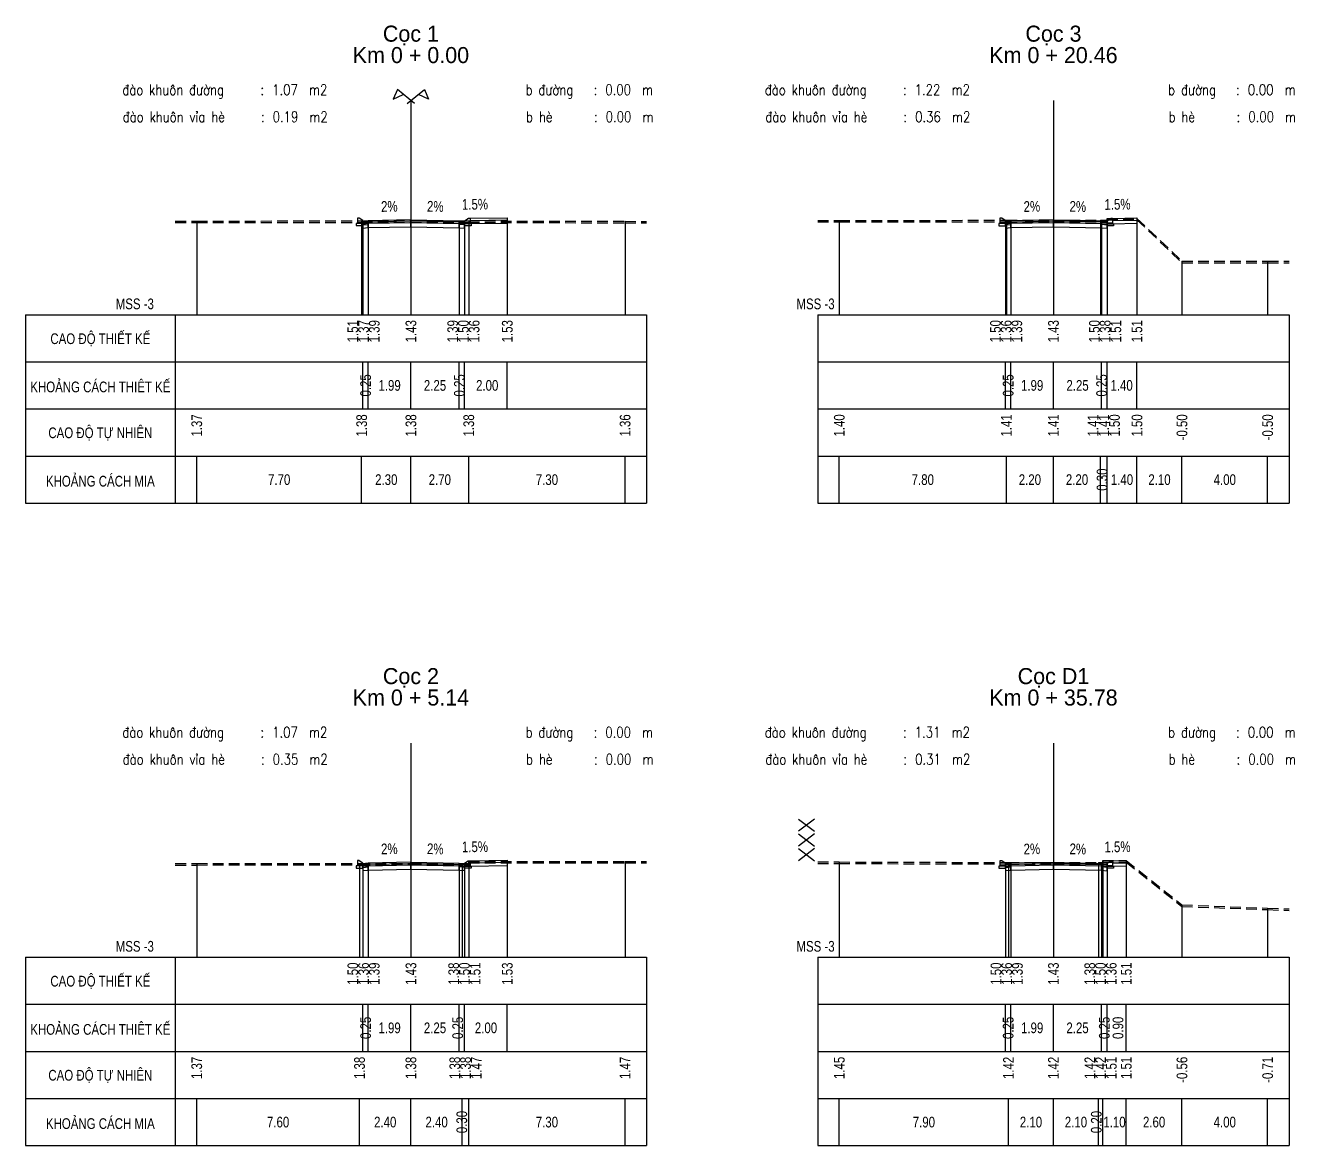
# Model space of a CAD drawing. Header units: inches. Extents: x 484 to 1266, y -181 to 819.
# Drawn here: x 609.6 to 668.8, y -181.4 to -129.1 of the extents above; entities that cross this region are included whole.
import ezdxf
from ezdxf.enums import TextEntityAlignment as Align

# ---------------------------------------------------------------- set-up
doc = ezdxf.new("R2010")
doc.units = ezdxf.units.IN
doc.header["$MEASUREMENT"] = 0
doc.linetypes.add('HIDDEN', pattern=[0.375, 0.25, -0.125])
for name, color, linetype in [('Bang TN tu nhien', 3, 'Continuous'), ('DAU_CO', 3, 'Continuous'), ('Dien thiet ke TN', 2, 'Continuous'), ('Duong dong trac ngang tu nhien', 9, 'Continuous'), ('KH_VAT', 8, 'Continuous'), ('Khuon duong1', 14, 'Continuous'), ('Khuon duong4', 14, 'Continuous'), ('Mat duong PD 1', 1, 'Continuous'), ('Ranh dan ngoai PD 1', 3, 'Continuous'), ('Trac ngang tu nhien', 3, 'Continuous'), ('TracNgang', 7, 'Continuous'), ('Via he', 6, 'Continuous')]:
    doc.layers.add(name, color=color, linetype=linetype)
for name, color, linetype, lineweight in [('LC Net khuat', 4, 'HIDDEN', 13), ('LC Net thay', 7, 'Continuous', 25), ('LC Text1', 3, 'Continuous', 20), ('LC Text2', 7, 'Continuous', 25)]:
    doc.layers.add(name, color=color, linetype=linetype, lineweight=lineweight)
doc.styles.add('BangTN', font='viet buddy.shx', dxfattribs={"width": 0.8})
doc.styles.add('LC 3', font='vnsimli.shx', dxfattribs={"width": 0.75})

# ---------------------------------------------------------------- blocks, each defined once
blk = doc.blocks.new('HANGRAO')
at = {"color": 2, "linetype": 'Continuous'}
for p, q in [((-1.32, 6.67), (1.16, 4.76)), ((1.16, 6.67), (-1.32, 4.76)), ((1.16, 4.38), (-1.32, 2.47)), ((-1.32, 4.38), (1.16, 2.47)), ((-1.32, 2.09), (1.16, 0.18)), ((1.16, 2.09), (-1.32, 0.18))]:
    blk.add_line(p, q, dxfattribs=at)
blk = doc.blocks.new('ChieuDungVat3.dwg')
at = {"layer": 'KH_VAT', "color": 1, "xscale": 1.5, "yscale": 1.5, "zscale": 1.5}
blk.add_blockref('HANGRAO', (0, 0), dxfattribs=at)
blk = doc.blocks.new('bovia')
at = {"layer": 'LC Net thay'}
blk.add_line((-0.51, -0.111), (-0.51, -0.131), dxfattribs=at)
blk.add_lwpolyline([(-0.51, -0.111), (-0.25, -0.111), (-0.25, -0.012, 0.250765), (-0.259, 0.005), (-0.425, 0.116, 0.148069), (-0.436, 0.119), (-0.51, 0.119)], format="xyb", close=True, dxfattribs=at)
for points in [[(0, 0), (-0.25, -0.025)], [(0, 0), (0, -0.17)], [(-0.25, -0.131), (-0.56, -0.131), (-0.56, -0.231), (-0.25, -0.231), (-0.25, -0.111)], [(-0.25, -0.075), (0, -0.05)], [(-0.25, -0.095), (0, -0.07)], [(-0.25, -0.195), (0, -0.17)]]:
    blk.add_lwpolyline(points, dxfattribs=at)

msp = doc.modelspace()

# ---------------------------------------------------------------- linework, layer by layer
at = {"layer": 'Bang TN tu nhien', "color": 3}
for p, q in [((627.551, -132.614), (627.551, -142.614)), ((657.551, -132.614), (657.551, -142.614)), ((609.551, -142.614), (609.551, -151.414)), ((609.551, -142.614), (638.551, -142.614)), ((616.551, -142.614), (616.551, -151.414)), ((638.551, -142.614), (638.551, -151.414)), ((646.551, -142.614), (646.551, -151.414)), ((646.551, -142.614), (668.551, -142.614)), ((668.551, -142.614), (668.551, -151.414)), ((609.551, -144.814), (638.551, -144.814)), ((646.551, -144.814), (668.551, -144.814)), ((609.551, -147.014), (638.551, -147.014)), ((646.551, -147.014), (668.551, -147.014)), ((609.551, -149.214), (638.551, -149.214)), ((646.551, -149.214), (668.551, -149.214)), ((609.551, -151.414), (638.551, -151.414)), ((646.551, -151.414), (668.551, -151.414)), ((627.551, -162.614), (627.551, -172.614)), ((657.551, -162.614), (657.551, -172.614)), ((609.551, -172.614), (609.551, -181.414)), ((609.551, -172.614), (638.551, -172.614)), ((616.551, -172.614), (616.551, -181.414)), ((638.551, -172.614), (638.551, -181.414)), ((646.551, -172.614), (646.551, -181.414)), ((646.551, -172.614), (668.551, -172.614)), ((668.551, -172.614), (668.551, -181.414)), ((609.551, -174.814), (638.551, -174.814)), ((646.551, -174.814), (668.551, -174.814)), ((609.551, -177.014), (638.551, -177.014)), ((646.551, -177.014), (668.551, -177.014)), ((609.551, -179.214), (638.551, -179.214)), ((646.551, -179.214), (668.551, -179.214)), ((609.551, -181.414), (638.551, -181.414)), ((646.551, -181.414), (668.551, -181.414))]:
    msp.add_line(p, q, dxfattribs=at)
at = {"layer": 'DAU_CO', "linetype": 'Continuous'}
for points in [[(627.725, -132.757), (626.92, -132.098), (626.725, -132.549), (627.196, -132.323)], [(627.376, -132.757), (628.182, -132.098), (628.377, -132.549), (627.906, -132.323)]]:
    msp.add_lwpolyline(points, dxfattribs=at)
at = {"layer": 'Dien thiet ke TN'}
for p, q in [((625.311, -138.249), (625.311, -142.614)), ((625.561, -138.224), (625.561, -142.614)), ((627.551, -138.184), (627.551, -142.614)), ((627.551, -138.184), (627.551, -142.614)), ((629.801, -138.229), (629.801, -142.614)), ((630.051, -138.254), (630.051, -142.614)), ((632.051, -138.084), (632.051, -142.614)), ((655.311, -138.251), (655.311, -142.614)), ((655.561, -138.226), (655.561, -142.614)), ((657.551, -138.186), (657.551, -142.614)), ((657.551, -138.186), (657.551, -142.614)), ((659.801, -138.231), (659.801, -142.614)), ((660.051, -138.256), (660.051, -142.614)), ((661.451, -138.095), (661.451, -142.614)), ((625.311, -168.249), (625.311, -172.614)), ((625.561, -168.224), (625.561, -172.614)), ((627.551, -168.184), (627.551, -172.614)), ((627.551, -168.184), (627.551, -172.614)), ((629.801, -168.229), (629.801, -172.614)), ((630.051, -168.254), (630.051, -172.614)), ((632.051, -168.084), (632.051, -172.614)), ((655.311, -168.253), (655.311, -172.614)), ((655.561, -168.228), (655.561, -172.614)), ((657.551, -168.188), (657.551, -172.614)), ((657.551, -168.188), (657.551, -172.614)), ((659.801, -168.233), (659.801, -172.614)), ((660.051, -168.258), (660.051, -172.614)), ((660.951, -168.105), (660.951, -172.614))]:
    msp.add_line(p, q, dxfattribs=at)
at = {"layer": 'Dien thiet ke TN', "color": 2}
for points in [[(626.951, -137.946, 0, 0, 0), (626.471, -137.955, 0.104, 0, 0), (626.151, -137.962, 0, 0, 0)], [(628.281, -137.948, 0, 0, 0), (628.761, -137.958, 0.104, 0, 0), (629.081, -137.964, 0, 0, 0)], [(631.197, -137.855, 0, 0, 0), (630.717, -137.862, 0.104, 0, 0), (630.397, -137.867, 0, 0, 0)], [(631.197, -137.855, 0, 0, 0), (630.717, -137.862, 0.104, 0, 0), (630.397, -137.867, 0, 0, 0)], [(631.197, -137.855, 0, 0, 0), (630.717, -137.862, 0.104, 0, 0), (630.397, -137.867, 0, 0, 0)]]:
    msp.add_lwpolyline(points, format="xyseb", dxfattribs=at)
at = {"layer": 'Duong dong trac ngang tu nhien', "color": 8}
for p, q in [((617.551, -138.24), (617.551, -142.614)), ((625.251, -138.234), (625.251, -142.614)), ((627.551, -138.234), (627.551, -142.614)), ((630.251, -138.234), (630.251, -142.614)), ((637.551, -138.252), (637.551, -142.614)), ((647.551, -138.212), (647.551, -142.614)), ((655.351, -138.204), (655.351, -142.614)), ((657.551, -138.204), (657.551, -142.614)), ((659.751, -138.204), (659.751, -142.614)), ((660.051, -138.204), (660.051, -142.614)), ((661.451, -138.114), (661.451, -142.614)), ((663.551, -140.114), (663.551, -142.614)), ((667.551, -140.118), (667.551, -142.614)), ((617.551, -168.24), (617.551, -172.614)), ((625.151, -168.234), (625.151, -172.614)), ((627.551, -168.234), (627.551, -172.614)), ((629.951, -168.234), (629.951, -172.614)), ((630.251, -168.144), (630.251, -172.614)), ((630.251, -168.234), (630.251, -172.614)), ((637.551, -168.144), (637.551, -172.614)), ((647.551, -168.169), (647.551, -172.614)), ((655.451, -168.194), (655.451, -172.614)), ((657.551, -168.194), (657.551, -172.614)), ((659.651, -168.194), (659.651, -172.614)), ((659.851, -168.104), (659.851, -172.614)), ((659.851, -168.194), (659.851, -172.614)), ((660.951, -168.104), (660.951, -172.614)), ((663.551, -170.174), (663.551, -172.614)), ((667.551, -170.325), (667.551, -172.614))]:
    msp.add_line(p, q, dxfattribs=at)
at = {"layer": 'Khuon duong1', "color": 4}
for points in [[(625.311, -138.249), (625.311, -138.299), (625.311, -138.369), (625.311, -138.569), (625.561, -138.544), (625.561, -138.344), (625.561, -138.274), (625.561, -138.224)], [(625.561, -138.224), (625.561, -138.274), (625.561, -138.344), (625.561, -138.544), (627.551, -138.504), (627.551, -138.304), (627.551, -138.234), (627.551, -138.184)], [(627.551, -138.184), (627.551, -138.234), (627.551, -138.304), (627.551, -138.504), (629.801, -138.549), (629.801, -138.349), (629.801, -138.279), (629.801, -138.229)], [(629.801, -138.229), (629.801, -138.279), (629.801, -138.349), (629.801, -138.549), (630.051, -138.574), (630.051, -138.374), (630.051, -138.304), (630.051, -138.254)], [(655.311, -138.251), (655.311, -138.301), (655.311, -138.371), (655.311, -138.571), (655.561, -138.546), (655.561, -138.346), (655.561, -138.276), (655.561, -138.226)], [(655.561, -138.226), (655.561, -138.276), (655.561, -138.346), (655.561, -138.546), (657.551, -138.506), (657.551, -138.306), (657.551, -138.236), (657.551, -138.186)], [(657.551, -138.186), (657.551, -138.236), (657.551, -138.306), (657.551, -138.506), (659.801, -138.551), (659.801, -138.351), (659.801, -138.281), (659.801, -138.231)], [(659.801, -138.231), (659.801, -138.281), (659.801, -138.351), (659.801, -138.551), (660.051, -138.576), (660.051, -138.376), (660.051, -138.306), (660.051, -138.256)], [(625.311, -168.249), (625.311, -168.299), (625.311, -168.369), (625.311, -168.569), (625.561, -168.544), (625.561, -168.344), (625.561, -168.274), (625.561, -168.224)], [(625.561, -168.224), (625.561, -168.274), (625.561, -168.344), (625.561, -168.544), (627.551, -168.504), (627.551, -168.304), (627.551, -168.234), (627.551, -168.184)], [(627.551, -168.184), (627.551, -168.234), (627.551, -168.304), (627.551, -168.504), (629.801, -168.549), (629.801, -168.349), (629.801, -168.279), (629.801, -168.229)], [(629.801, -168.229), (629.801, -168.279), (629.801, -168.349), (629.801, -168.549), (630.051, -168.574), (630.051, -168.374), (630.051, -168.304), (630.051, -168.254)], [(655.311, -168.253), (655.311, -168.303), (655.311, -168.373), (655.311, -168.573), (655.561, -168.548), (655.561, -168.348), (655.561, -168.278), (655.561, -168.228)], [(655.561, -168.228), (655.561, -168.278), (655.561, -168.348), (655.561, -168.548), (657.551, -168.508), (657.551, -168.308), (657.551, -168.238), (657.551, -168.188)], [(657.551, -168.188), (657.551, -168.238), (657.551, -168.308), (657.551, -168.508), (659.801, -168.553), (659.801, -168.353), (659.801, -168.283), (659.801, -168.233)], [(659.801, -168.233), (659.801, -168.283), (659.801, -168.353), (659.801, -168.553), (660.051, -168.578), (660.051, -168.378), (660.051, -168.308), (660.051, -168.258)]]:
    msp.add_lwpolyline(points, dxfattribs=at)
at = {"layer": 'Khuon duong1', "color": 2}
for points in [[(625.311, -138.299), (625.561, -138.274)], [(625.561, -138.274), (627.551, -138.234)], [(627.551, -138.234), (629.801, -138.279)], [(629.801, -138.279), (630.051, -138.304)], [(655.311, -138.301), (655.561, -138.276)], [(655.561, -138.276), (657.551, -138.236)], [(657.551, -138.236), (659.801, -138.281)], [(659.801, -138.281), (660.051, -138.306)], [(625.311, -168.299), (625.561, -168.274)], [(625.561, -168.274), (627.551, -168.234)], [(627.551, -168.234), (629.801, -168.279)], [(629.801, -168.279), (630.051, -168.304)], [(655.311, -168.303), (655.561, -168.278)], [(655.561, -168.278), (657.551, -168.238)], [(657.551, -168.238), (659.801, -168.283)], [(659.801, -168.283), (660.051, -168.308)]]:
    msp.add_lwpolyline(points, dxfattribs=at)
at = {"layer": 'Khuon duong1', "color": 3}
for points in [[(625.311, -138.369), (625.561, -138.344)], [(625.561, -138.344), (627.551, -138.304)], [(627.551, -138.304), (629.801, -138.349)], [(629.801, -138.349), (630.051, -138.374)], [(655.311, -138.371), (655.561, -138.346)], [(655.561, -138.346), (657.551, -138.306)], [(657.551, -138.306), (659.801, -138.351)], [(659.801, -138.351), (660.051, -138.376)], [(625.311, -168.369), (625.561, -168.344)], [(625.561, -168.344), (627.551, -168.304)], [(627.551, -168.304), (629.801, -168.349)], [(629.801, -168.349), (630.051, -168.374)], [(655.311, -168.373), (655.561, -168.348)], [(655.561, -168.348), (657.551, -168.308)], [(657.551, -168.308), (659.801, -168.353)], [(659.801, -168.353), (660.051, -168.378)]]:
    msp.add_lwpolyline(points, dxfattribs=at)
at = {"layer": 'Khuon duong4', "color": 3}
for p, q in [((630.311, -138.11), (630.311, -138.36)), ((630.311, -138.36), (632.051, -138.334)), ((660.311, -138.113), (660.311, -138.363)), ((660.311, -138.363), (661.451, -138.345)), ((630.311, -168.111), (630.311, -168.361)), ((630.311, -168.361), (632.051, -168.334))]:
    msp.add_line(p, q, dxfattribs=at)
at = {"layer": 'Khuon duong4', "color": 2}
for points in [[(630.311, -138.21), (632.051, -138.184)], [(660.311, -138.213), (661.451, -138.195)], [(630.311, -168.211), (632.051, -168.184)], [(660.311, -168.215), (660.951, -168.205)]]:
    msp.add_lwpolyline(points, dxfattribs=at)
at = {"layer": 'Khuon duong4', "color": 3}
msp.add_lwpolyline([(660.311, -168.115), (660.311, -168.365), (660.951, -168.355)], dxfattribs=at)
at = {"layer": 'Mat duong PD 1'}
for points in [[(627.551, -138.184), (625.561, -138.224)], [(627.551, -138.184), (629.801, -138.229)], [(657.551, -138.186), (655.561, -138.226)], [(657.551, -138.186), (659.801, -138.231)], [(627.551, -168.184), (625.561, -168.224)], [(627.551, -168.184), (629.801, -168.229)], [(657.551, -168.188), (655.561, -168.228)], [(657.551, -168.188), (659.801, -168.233)]]:
    msp.add_lwpolyline(points, dxfattribs=at)
at = {"layer": 'Ranh dan ngoai PD 1'}
for points in [[(625.561, -138.224), (625.311, -138.249)], [(629.801, -138.229), (630.051, -138.254)], [(655.561, -138.226), (655.311, -138.251)], [(659.801, -138.231), (660.051, -138.256)], [(625.561, -168.224), (625.311, -168.249)], [(629.801, -168.229), (630.051, -168.254)], [(655.561, -168.228), (655.311, -168.253)], [(659.801, -168.233), (660.051, -168.258)]]:
    msp.add_lwpolyline(points, dxfattribs=at)
at = {"layer": 'Trac ngang tu nhien', "color": 4, "linetype": 'HIDDEN', "ltscale": 2}
for points in [[(616.551, -138.241), (617.551, -138.24), (625.251, -138.234), (627.551, -138.234), (630.251, -138.234), (637.551, -138.252), (638.551, -138.254)], [(616.551, -138.311), (617.551, -138.31), (625.251, -138.304), (627.551, -138.304), (630.251, -138.304), (637.551, -138.322), (638.551, -138.324)], [(646.551, -138.213), (647.551, -138.212), (655.351, -138.204), (657.551, -138.204), (659.751, -138.204), (660.051, -138.204), (660.051, -138.114), (661.451, -138.114), (663.551, -140.114), (667.551, -140.118), (668.551, -140.119)], [(646.551, -138.283), (647.551, -138.282), (655.351, -138.274), (657.551, -138.274), (659.751, -138.274), (660.051, -138.274), (660.051, -138.184), (661.451, -138.184), (663.551, -140.184), (667.551, -140.188), (668.551, -140.189)], [(616.551, -168.241), (617.551, -168.24), (625.151, -168.234), (627.551, -168.234), (629.951, -168.234), (630.251, -168.234), (630.251, -168.144), (637.551, -168.144), (638.551, -168.144)], [(616.551, -168.311), (617.551, -168.31), (625.151, -168.304), (627.551, -168.304), (629.951, -168.304), (630.251, -168.304), (630.251, -168.214), (637.551, -168.214), (638.551, -168.214)], [(646.551, -168.165), (647.551, -168.169), (655.451, -168.194), (657.551, -168.194), (659.651, -168.194), (659.851, -168.194), (659.851, -168.104), (660.951, -168.104), (663.551, -170.174), (667.551, -170.325), (668.55, -170.363)], [(646.551, -168.235), (647.551, -168.239), (655.451, -168.264), (657.551, -168.264), (659.651, -168.264), (659.851, -168.264), (659.851, -168.174), (660.951, -168.174), (663.551, -170.244), (667.551, -170.395), (668.55, -170.433)]]:
    msp.add_lwpolyline(points, dxfattribs=at)
at = {"layer": 'TracNgang', "color": 2}
for p, q in [((625.311, -147.014), (625.311, -144.814)), ((625.561, -147.014), (625.561, -144.814)), ((627.551, -147.014), (627.551, -144.814)), ((629.801, -147.014), (629.801, -144.814)), ((630.051, -147.014), (630.051, -144.814)), ((632.051, -147.014), (632.051, -144.814)), ((655.311, -147.014), (655.311, -144.814)), ((655.561, -147.014), (655.561, -144.814)), ((657.551, -147.014), (657.551, -144.814)), ((659.801, -147.014), (659.801, -144.814)), ((660.051, -147.014), (660.051, -144.814)), ((661.451, -147.014), (661.451, -144.814)), ((625.311, -177.014), (625.311, -174.814)), ((625.561, -177.014), (625.561, -174.814)), ((627.551, -177.014), (627.551, -174.814)), ((629.801, -177.014), (629.801, -174.814)), ((630.051, -177.014), (630.051, -174.814)), ((632.051, -177.014), (632.051, -174.814)), ((655.311, -177.014), (655.311, -174.814)), ((655.561, -177.014), (655.561, -174.814)), ((657.551, -177.014), (657.551, -174.814)), ((659.801, -177.014), (659.801, -174.814)), ((660.051, -177.014), (660.051, -174.814)), ((660.951, -177.014), (660.951, -174.814))]:
    msp.add_line(p, q, dxfattribs=at)
at = {"layer": 'TracNgang', "color": 3}
for p, q in [((617.551, -151.414), (617.551, -149.214)), ((625.251, -151.414), (625.251, -149.214)), ((627.551, -151.414), (627.551, -149.214)), ((630.251, -151.414), (630.251, -149.214)), ((637.551, -151.414), (637.551, -149.214)), ((647.551, -151.414), (647.551, -149.214)), ((655.351, -151.414), (655.351, -149.214)), ((657.551, -151.414), (657.551, -149.214)), ((659.751, -151.414), (659.751, -149.214)), ((660.051, -151.414), (660.051, -149.214)), ((660.051, -151.414), (660.051, -149.214)), ((661.451, -151.414), (661.451, -149.214)), ((663.551, -151.414), (663.551, -149.214)), ((667.551, -151.414), (667.551, -149.214)), ((617.551, -181.414), (617.551, -179.214)), ((625.151, -181.414), (625.151, -179.214)), ((627.551, -181.414), (627.551, -179.214)), ((629.951, -181.414), (629.951, -179.214)), ((630.251, -181.414), (630.251, -179.214)), ((630.251, -181.414), (630.251, -179.214)), ((637.551, -181.414), (637.551, -179.214)), ((647.551, -181.414), (647.551, -179.214)), ((655.451, -181.414), (655.451, -179.214)), ((657.551, -181.414), (657.551, -179.214)), ((659.651, -181.414), (659.651, -179.214)), ((659.851, -181.414), (659.851, -179.214)), ((659.851, -181.414), (659.851, -179.214)), ((660.951, -181.414), (660.951, -179.214)), ((663.551, -181.414), (663.551, -179.214)), ((667.551, -181.414), (667.551, -179.214))]:
    msp.add_line(p, q, dxfattribs=at)
at = {"layer": 'Via he'}
for points in [[(630.311, -138.11), (632.051, -138.084)], [(660.311, -138.113), (661.451, -138.095)], [(630.311, -168.111), (632.051, -168.084)], [(660.311, -168.115), (660.951, -168.105)]]:
    msp.add_lwpolyline(points, dxfattribs=at)

# ---------------------------------------------------------------- block references
at = {"color": 3, "xscale": 0.1999999999999993, "yscale": 0.1999999999999993, "zscale": 0.1999999999999993}
msp.add_blockref('ChieuDungVat3.dwg', (646.051, -168.164), dxfattribs=at)
at = {"layer": 'LC Net khuat'}
for p in [(625.561, -138.224), (655.561, -138.226), (625.561, -168.224), (655.561, -168.228)]:
    msp.add_blockref('bovia', p, dxfattribs=at)
at = {"layer": 'LC Net khuat', "xscale": -1}
for p in [(629.801, -138.229), (659.801, -138.231), (629.801, -168.229), (659.801, -168.233)]:
    msp.add_blockref('bovia', p, dxfattribs=at)

# ---------------------------------------------------------------- texts
at = {"layer": 'Bang TN tu nhien', "color": 3, "style": 'BangTN', "width": 0.8}
for s, p in [('CAO ĐỘ THIẾT KẾ', (613.051, -143.714)), ('KHOẢNG CÁCH THIÊT KẾ', (613.051, -145.914)), ('CAO ĐỘ TỰ NHIÊN', (613.051, -148.114)), ('KHOẢNG CÁCH MIA', (613.051, -150.314)), ('CAO ĐỘ THIẾT KẾ', (613.051, -173.714)), ('KHOẢNG CÁCH THIÊT KẾ', (613.051, -175.914)), ('CAO ĐỘ TỰ NHIÊN', (613.051, -178.114)), ('KHOẢNG CÁCH MIA', (613.051, -180.314))]:
    msp.add_text(s, height=0.5, dxfattribs=at).set_placement(p, align=Align.MIDDLE)
at = {"layer": 'Dien thiet ke TN', "color": 2, "style": 'BangTN', "width": 0.8}
for s, rotation, p in [('2%', 1.14576, (626.551, -137.954)), ('2%', 358.85424, (628.681, -137.956)), ('1.5%', 0.85937, (630.547, -137.856)), ('2%', 1.14576, (656.551, -137.956)), ('2%', 358.85424, (658.681, -137.959)), ('1.5%', 0.85937, (660.547, -137.859)), ('2%', 1.14576, (626.551, -167.954)), ('2%', 358.85424, (628.681, -167.957)), ('1.5%', 0.85937, (630.547, -167.857)), ('2%', 1.14576, (656.551, -167.958)), ('2%', 358.85424, (658.681, -167.961)), ('1.5%', 0.85937, (660.547, -167.861))]:
    msp.add_text(s, height=0.5, rotation=rotation, dxfattribs=at).set_placement(p, align=Align.BOTTOM_CENTER)
at = {"layer": 'LC Text1', "color": 3, "style": 'LC 3', "width": 0.8}
for s, height, p in [('®µo khu«n ®\xadêng', 0.50002, (614.076, -132.358)), (':', 0.5, (620.527, -132.358)), ('1.07', 0.5, (621.073, -132.358)), ('m2', 0.5, (622.793, -132.358)), ('b ®\xadêng', 0.5, (632.906, -132.358)), (':', 0.5, (636.078, -132.358)), ('0.00', 0.5, (636.625, -132.358)), ('m', 0.5, (638.345, -132.358)), ('®µo khu«n ®\xadêng', 0.50002, (644.076, -132.358)), (':', 0.5, (650.527, -132.358)), ('1.22', 0.5, (651.073, -132.358)), ('m2', 0.5, (652.793, -132.358)), ('b ®\xadêng', 0.5, (662.906, -132.358)), (':', 0.5, (666.078, -132.358)), ('0.00', 0.5, (666.625, -132.358)), ('m', 0.5, (668.345, -132.358)), ('®µo khu«n vØa hÌ', 0.50002, (614.097, -133.621)), (':', 0.5, (620.547, -133.621)), ('0.19', 0.5, (621.093, -133.621)), ('m2', 0.5, (622.813, -133.621)), ('b hÌ', 0.5, (632.926, -133.621)), (':', 0.5, (636.098, -133.621)), ('0.00', 0.5, (636.645, -133.621)), ('m', 0.5, (638.365, -133.621)), ('®µo khu«n vØa hÌ', 0.50002, (644.097, -133.621)), (':', 0.5, (650.547, -133.621)), ('0.36', 0.5, (651.093, -133.621)), ('m2', 0.5, (652.813, -133.621)), ('b hÌ', 0.5, (662.926, -133.621)), (':', 0.5, (666.098, -133.621)), ('0.00', 0.5, (666.645, -133.621)), ('m', 0.5, (668.365, -133.621)), ('®µo khu«n ®\xadêng', 0.50002, (614.076, -162.358)), (':', 0.5, (620.527, -162.358)), ('1.07', 0.5, (621.073, -162.358)), ('m2', 0.5, (622.793, -162.358)), ('b ®\xadêng', 0.5, (632.906, -162.358)), (':', 0.5, (636.078, -162.358)), ('0.00', 0.5, (636.625, -162.358)), ('m', 0.5, (638.345, -162.358)), ('®µo khu«n ®\xadêng', 0.50002, (644.076, -162.358)), (':', 0.5, (650.527, -162.358)), ('1.31', 0.5, (651.073, -162.358)), ('m2', 0.5, (652.793, -162.358)), ('b ®\xadêng', 0.5, (662.906, -162.358)), (':', 0.5, (666.078, -162.358)), ('0.00', 0.5, (666.625, -162.358)), ('m', 0.5, (668.345, -162.358)), ('®µo khu«n vØa hÌ', 0.50002, (614.097, -163.621)), (':', 0.5, (620.547, -163.621)), ('0.35', 0.5, (621.093, -163.621)), ('m2', 0.5, (622.813, -163.621)), ('b hÌ', 0.5, (632.926, -163.621)), (':', 0.5, (636.098, -163.621)), ('0.00', 0.5, (636.645, -163.621)), ('m', 0.5, (638.365, -163.621)), ('®µo khu«n vØa hÌ', 0.50002, (644.097, -163.621)), (':', 0.5, (650.547, -163.621)), ('0.31', 0.5, (651.093, -163.621)), ('m2', 0.5, (652.813, -163.621)), ('b hÌ', 0.5, (662.926, -163.621)), (':', 0.5, (666.098, -163.621)), ('0.00', 0.5, (666.645, -163.621)), ('m', 0.5, (668.365, -163.621))]:
    msp.add_text(s, height=height, rotation=359.99922, dxfattribs=at).set_placement(p)
at = {"layer": 'LC Text2', "color": 3, "style": 'BangTN'}
for s, p in [('Cọc 1', (627.551, -129.864)), ('Cọc 3', (657.551, -129.864)), ('Km 0 + 0.00', (627.551, -130.864)), ('Km 0 + 20.46', (657.551, -130.864)), ('Cọc 2', (627.551, -159.864)), ('Cọc D1', (657.551, -159.864)), ('Km 0 + 5.14', (627.551, -160.864)), ('Km 0 + 35.78', (657.551, -160.864))]:
    msp.add_text(s, height=0.75, dxfattribs=at).set_placement(p, align=Align.CENTER)
at = {"layer": 'LC Text2', "color": 3, "char_height": 0.5, "style": 'BangTN'}
for insert, attachment_point in [((615.551, -142.364), 9), ((645.551, -142.364), 7), ((615.551, -172.364), 9), ((645.551, -172.364), 7)]:
    msp.add_mtext('MSS -3', dxfattribs=dict(at, insert=insert, attachment_point=attachment_point))
at = {"layer": 'TracNgang', "color": 2, "style": 'BangTN', "width": 0.8}
for s, p in [('1.51', (624.84, -142.864)), ('1.37', (625.34, -142.864)), ('1.39', (625.84, -142.864)), ('1.43', (627.551, -142.864)), ('1.39', (629.502, -142.864)), ('1.50', (630.002, -142.864)), ('1.36', (630.502, -142.864)), ('1.53', (632.051, -142.864)), ('1.50', (654.842, -142.864)), ('1.36', (655.342, -142.864)), ('1.39', (655.842, -142.864)), ('1.43', (657.551, -142.864)), ('1.50', (659.463, -142.864)), ('1.38', (659.963, -142.864)), ('1.51', (660.463, -142.864)), ('1.51', (661.447, -142.864)), ('1.50', (624.84, -172.864)), ('1.36', (625.34, -172.864)), ('1.39', (625.84, -172.864)), ('1.43', (627.551, -172.864)), ('1.38', (629.548, -172.864)), ('1.50', (630.048, -172.864)), ('1.51', (630.548, -172.864)), ('1.53', (632.051, -172.864)), ('1.50', (654.868, -172.864)), ('1.36', (655.368, -172.864)), ('1.39', (655.868, -172.864)), ('1.43', (657.551, -172.864)), ('1.38', (659.247, -172.864)), ('1.50', (659.747, -172.864)), ('1.36', (660.247, -172.864)), ('1.51', (660.951, -172.864))]:
    msp.add_text(s, height=0.5, rotation=90, dxfattribs=at).set_placement(p, align=Align.MIDDLE_RIGHT)
for s, p in [('0.25', (625.436, -145.914)), ('0.25', (629.812, -145.914)), ('0.25', (655.436, -145.914)), ('0.25', (659.799, -145.914)), ('0.25', (625.436, -175.914)), ('0.25', (629.733, -175.914)), ('0.25', (655.436, -175.914)), ('0.25', (659.926, -175.914)), ('0.90', (660.564, -175.914))]:
    msp.add_text(s, height=0.5, rotation=90, dxfattribs=at).set_placement(p, align=Align.MIDDLE)
for s, p in [('1.99', (626.556, -145.914)), ('2.25', (628.676, -145.914)), ('2.00', (631.113, -145.914)), ('1.99', (656.556, -145.914)), ('2.25', (658.676, -145.914)), ('1.40', (660.732, -145.914)), ('1.99', (626.556, -175.914)), ('2.25', (628.676, -175.914)), ('2.00', (631.056, -175.914)), ('1.99', (656.556, -175.914)), ('2.25', (658.676, -175.914))]:
    msp.add_text(s, height=0.5, dxfattribs=at).set_placement(p, align=Align.MIDDLE)
at = {"layer": 'TracNgang', "color": 3, "style": 'BangTN', "width": 0.8}
for s, p in [('1.37', (617.551, -147.264)), ('1.38', (625.251, -147.264)), ('1.38', (627.551, -147.264)), ('1.38', (630.251, -147.264)), ('1.36', (637.551, -147.264)), ('1.40', (647.551, -147.264)), ('1.41', (655.351, -147.264)), ('1.41', (657.551, -147.264)), ('1.41', (659.401, -147.264)), ('1.41', (659.901, -147.264)), ('1.50', (660.401, -147.264)), ('1.50', (661.451, -147.264)), ('-0.50', (663.551, -147.264)), ('-0.50', (667.551, -147.264)), ('1.37', (617.551, -177.264)), ('1.38', (625.151, -177.264)), ('1.38', (627.551, -177.264)), ('1.38', (629.601, -177.264)), ('1.38', (630.101, -177.264)), ('1.47', (630.601, -177.264)), ('1.47', (637.551, -177.264)), ('1.45', (647.551, -177.264)), ('1.42', (655.451, -177.264)), ('1.42', (657.551, -177.264)), ('1.42', (659.251, -177.264)), ('1.42', (659.751, -177.264)), ('1.51', (660.251, -177.264)), ('1.51', (660.951, -177.264)), ('-0.56', (663.551, -177.264)), ('-0.71', (667.551, -177.264))]:
    msp.add_text(s, height=0.5, rotation=90, dxfattribs=at).set_placement(p, align=Align.MIDDLE_RIGHT)
for s, p in [('0.30', (659.819, -150.314)), ('0.30', (629.926, -180.314)), ('0.20', (659.551, -180.314))]:
    msp.add_text(s, height=0.5, rotation=90, dxfattribs=at).set_placement(p, align=Align.MIDDLE)
for s, p in [('7.70', (621.401, -150.314)), ('2.30', (626.401, -150.314)), ('2.70', (628.901, -150.314)), ('7.30', (633.901, -150.314)), ('7.80', (651.451, -150.314)), ('2.20', (656.451, -150.314)), ('2.20', (658.651, -150.314)), ('1.40', (660.751, -150.314)), ('2.10', (662.501, -150.314)), ('4.00', (665.551, -150.314)), ('7.60', (621.351, -180.314)), ('2.40', (626.351, -180.314)), ('2.40', (628.751, -180.314)), ('7.30', (633.901, -180.314)), ('7.90', (651.501, -180.314)), ('2.10', (656.501, -180.314)), ('2.10', (658.601, -180.314)), ('1.10', (660.401, -180.314)), ('2.60', (662.251, -180.314)), ('4.00', (665.551, -180.314))]:
    msp.add_text(s, height=0.5, dxfattribs=at).set_placement(p, align=Align.MIDDLE)

doc.saveas('drawing.dxf')
